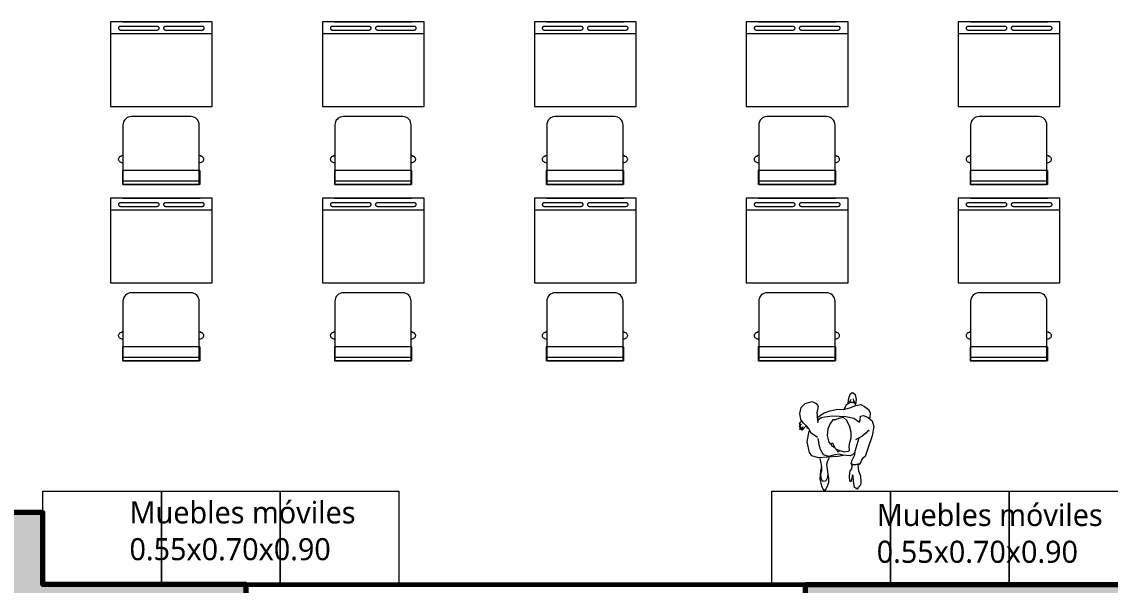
# Model space of a CAD drawing. Header units: metres. Extents: x 28 to 148, y 23 to 113.
# Drawn here: x 44.42 to 50.84, y 74.72 to 78.04 of the extents above; entities that cross this region are included whole.
import ezdxf

# ---------------------------------------------------------------- set-up
doc = ezdxf.new("R2010")
doc.units = ezdxf.units.M
for name, color, linetype, lineweight in [('COLUMNAS 50', 32, 'Continuous', 70), ('Equipamiento SR', 23, 'Continuous', 0), ('letras sr', 7, 'Continuous', 5), ('Muros el', 144, 'Continuous', 60), ('PERSONAS', 8, 'Continuous', 0), ('Structural - Bearing_Pen_No__20', 1, 'Continuous', 0)]:
    doc.layers.add(name, color=color, linetype=linetype, lineweight=lineweight)
doc.styles.add('Generales', font='trebuc.ttf', dxfattribs={"height": 0.1})

# ---------------------------------------------------------------- blocks, each defined once
blk = doc.blocks.new('Columna tipo T')
at = {"true_color": 0x939598}
h = blk.add_hatch(color=252, dxfattribs=at)
h.dxf.hatch_style = 1
h.paths.add_polyline_path([(-221.2597, 44.724), (-220.8347, 44.724), (-220.8347, 45.074), (-221.9347, 45.074), (-221.9347, 44.724), (-221.5097, 44.724), (-221.5097, 43.524), (-221.2597, 43.524)])
h.paths.add_polyline_path([(-221.3934, 44.899, -1), (-221.3759, 44.899, -1)], flags=16)
at = {"layer": 'COLUMNAS 50', "linetype": 'Continuous'}
blk.add_lwpolyline([(-221.2597, 43.524), (-221.5097, 43.524), (-221.5097, 44.724), (-221.9347, 44.724), (-221.9347, 45.074), (-220.8347, 45.074), (-220.8347, 44.724), (-221.2597, 44.724)], close=True, dxfattribs=at)
at = {"layer": 'Structural - Bearing_Pen_No__20', "linetype": 'Continuous'}
for p, q in [((-221.3847, 44.969), (-221.3847, 45.149)), ((-221.9597, 44.899), (-221.4297, 44.899)), ((-220.8097, 44.899), (-221.3397, 44.899)), ((-221.3847, 44.649), (-221.3847, 44.829))]:
    blk.add_line(p, q, dxfattribs=at)
blk.add_circle((-221.3847, 44.899), 0.00871, dxfattribs=at)
blk.add_point((-221.3847, 44.899), dxfattribs=at)
blk = doc.blocks.new('School Desk 2')
at = {"layer": 'Equipamiento SR', "linetype": 'Continuous'}
for p, q in [((0.1995, 0.3017), (0.6995, 0.3017)), ((0.1995, -0.2983), (0.1995, 0.3017)), ((0.629, 0.3017), (0.629, -0.2983)), ((0.6995, 0.3017), (0.6995, -0.2983)), ((-0.241, 0.228), (-0.2591, 0.228)), ((-0.2591, 0.228), (-0.2591, -0.228)), ((-0.1767, 0.228), (-0.241, 0.228)), ((-0.241, 0.228), (-0.241, -0.228)), ((-0.1767, 0.228), (-0.1767, -0.228)), ((-0.1322, 0.2314), (-0.1327, 0.228)), ((-0.1309, 0.2356), (-0.1322, 0.2314)), ((-0.129, 0.2394), (-0.1309, 0.2356)), ((-0.1265, 0.2428), (-0.129, 0.2394)), ((-0.1236, 0.2457), (-0.1265, 0.2428)), ((-0.1203, 0.2479), (-0.1236, 0.2457)), ((-0.1168, 0.2494), (-0.1203, 0.2479)), ((-0.113, 0.2502), (-0.1168, 0.2494)), ((-0.1092, 0.2502), (-0.113, 0.2502)), ((-0.1055, 0.2494), (-0.1092, 0.2502)), ((-0.1019, 0.2479), (-0.1055, 0.2494)), ((-0.0987, 0.2457), (-0.1019, 0.2479)), ((-0.0957, 0.2428), (-0.0987, 0.2457)), ((-0.0933, 0.2394), (-0.0957, 0.2428)), ((-0.0924, 0.2375), (-0.0933, 0.2394)), ((-0.0876, 0.228), (-0.0924, 0.2375)), ((0.6507, 0.2435), (0.651, 0.2457)), ((0.6507, 0.2424), (0.6507, 0.2435)), ((0.6507, 0.027), (0.6507, 0.2424)), ((0.651, 0.2457), (0.6517, 0.2477)), ((0.6517, 0.2477), (0.6526, 0.2497)), ((0.6526, 0.2497), (0.6539, 0.2514)), ((0.6539, 0.2514), (0.6553, 0.2528)), ((0.6553, 0.2528), (0.657, 0.2539)), ((0.657, 0.2539), (0.6587, 0.2546)), ((0.6587, 0.2546), (0.6606, 0.255)), ((0.6606, 0.255), (0.6625, 0.255)), ((0.6625, 0.255), (0.6644, 0.2546)), ((0.6644, 0.2546), (0.6662, 0.2539)), ((0.6662, 0.2539), (0.6678, 0.2528)), ((0.6678, 0.2528), (0.6693, 0.2514)), ((0.6693, 0.2514), (0.6705, 0.2497)), ((0.6705, 0.2497), (0.6714, 0.2477)), ((0.6714, 0.2477), (0.6721, 0.2457)), ((0.6721, 0.2457), (0.6724, 0.2435)), ((0.6724, 0.2435), (0.6724, 0.2424)), ((0.6724, 0.2424), (0.6724, 0.027)), ((0.6995, -0.2263), (0.6995, 0.2297)), ((0.6507, 0.0259), (0.6507, 0.027)), ((0.651, 0.0238), (0.6507, 0.0259)), ((0.6517, 0.0217), (0.651, 0.0238)), ((0.6526, 0.0198), (0.6517, 0.0217)), ((0.6539, 0.0181), (0.6526, 0.0198)), ((0.6553, 0.0166), (0.6539, 0.0181)), ((0.657, 0.0155), (0.6553, 0.0166)), ((0.6587, 0.0148), (0.657, 0.0155)), ((0.6606, 0.0144), (0.6587, 0.0148)), ((0.6625, 0.0144), (0.6606, 0.0144)), ((0.6644, 0.0148), (0.6625, 0.0144)), ((0.6662, 0.0155), (0.6644, 0.0148)), ((0.6678, 0.0166), (0.6662, 0.0155)), ((0.6693, 0.0181), (0.6678, 0.0166)), ((0.6705, 0.0198), (0.6693, 0.0181)), ((0.6714, 0.0217), (0.6705, 0.0198)), ((0.6721, 0.0238), (0.6714, 0.0217)), ((0.6724, 0.0259), (0.6721, 0.0238)), ((0.6724, 0.027), (0.6724, 0.0259)), ((0.6507, -0.0225), (0.651, -0.0203)), ((0.6507, -0.0236), (0.6507, -0.0225)), ((0.6507, -0.2389), (0.6507, -0.0236)), ((0.651, -0.0203), (0.6517, -0.0182)), ((0.6517, -0.0182), (0.6526, -0.0163)), ((0.6526, -0.0163), (0.6539, -0.0146)), ((0.6539, -0.0146), (0.6553, -0.0132)), ((0.6553, -0.0132), (0.657, -0.0121)), ((0.657, -0.0121), (0.6587, -0.0113)), ((0.6587, -0.0113), (0.6606, -0.0109)), ((0.6606, -0.0109), (0.6625, -0.0109)), ((0.6625, -0.0109), (0.6644, -0.0113)), ((0.6644, -0.0113), (0.6662, -0.0121)), ((0.6662, -0.0121), (0.6678, -0.0132)), ((0.6678, -0.0132), (0.6693, -0.0146)), ((0.6693, -0.0146), (0.6705, -0.0163)), ((0.6705, -0.0163), (0.6714, -0.0182)), ((0.6714, -0.0182), (0.6721, -0.0203)), ((0.6721, -0.0203), (0.6724, -0.0225)), ((0.6724, -0.0225), (0.6724, -0.0236)), ((0.6724, -0.0236), (0.6724, -0.2389)), ((-0.241, -0.228), (-0.2591, -0.228)), ((-0.1767, -0.228), (-0.241, -0.228)), ((-0.1327, -0.228), (-0.1322, -0.2314)), ((-0.1322, -0.2314), (-0.1309, -0.2356)), ((-0.1309, -0.2356), (-0.129, -0.2394)), ((-0.129, -0.2394), (-0.1265, -0.2428)), ((-0.1265, -0.2428), (-0.1236, -0.2457)), ((-0.1236, -0.2457), (-0.1203, -0.2479)), ((-0.1203, -0.2479), (-0.1168, -0.2494)), ((-0.1168, -0.2494), (-0.113, -0.2502)), ((-0.113, -0.2502), (-0.1092, -0.2502)), ((-0.1092, -0.2502), (-0.1055, -0.2494)), ((-0.1055, -0.2494), (-0.1019, -0.2479)), ((-0.1019, -0.2479), (-0.0987, -0.2457)), ((-0.0987, -0.2457), (-0.0957, -0.2428)), ((-0.0957, -0.2428), (-0.0933, -0.2394)), ((-0.0933, -0.2394), (-0.0924, -0.2375)), ((-0.0924, -0.2375), (-0.0876, -0.228)), ((0.6507, -0.24), (0.6507, -0.2389)), ((0.651, -0.2422), (0.6507, -0.24)), ((0.6517, -0.2443), (0.651, -0.2422)), ((0.6526, -0.2462), (0.6517, -0.2443)), ((0.6539, -0.2479), (0.6526, -0.2462)), ((0.6553, -0.2493), (0.6539, -0.2479)), ((0.657, -0.2505), (0.6553, -0.2493)), ((0.6587, -0.2512), (0.657, -0.2505)), ((0.6606, -0.2516), (0.6587, -0.2512)), ((0.6625, -0.2516), (0.6606, -0.2516)), ((0.6644, -0.2512), (0.6625, -0.2516)), ((0.6662, -0.2505), (0.6644, -0.2512)), ((0.6678, -0.2493), (0.6662, -0.2505)), ((0.6693, -0.2479), (0.6678, -0.2493)), ((0.6705, -0.2462), (0.6693, -0.2479)), ((0.6714, -0.2443), (0.6705, -0.2462)), ((0.6721, -0.2422), (0.6714, -0.2443)), ((0.6724, -0.24), (0.6721, -0.2422)), ((0.6724, -0.2389), (0.6724, -0.24)), ((0.6995, -0.2983), (0.1995, -0.2983)), ((0.629, -0.2833), (0.6295, -0.2833))]:
    blk.add_line(p, q, dxfattribs=at)
blk.add_lwpolyline([(-0.2591, 0.225), (0.0909, 0.225, -0.414214), (0.1409, 0.175), (0.1409, -0.175, -0.414214), (0.0909, -0.225), (-0.2591, -0.225), (-0.2591, 0.225)], format="xyb", dxfattribs=at)
blk = doc.blocks.new('A$C0FE24BB8')
at = {"color": 0, "linetype": 'ByBlock'}
for points in [[(0.266, 0.1069), (0.2416, 0.069), (0.2117, 0.0541), (0.1968, 0.0432), (0.1818, 0.0242), (0.1601, 0.008), (0.1249, 0.0025), (0.0896, 0.0107), (0.0665, 0.0351), (0.0543, 0.0758), (0.0665, 0.0988), (0.0814, 0.111), (0.1018, 0.1069), (0.1181, 0.1042), (0.1411, 0.1056), (0.1778, 0.1097), (0.1601, 0.1137), (0.1479, 0.1286), (0.1452, 0.1503), (0.1384, 0.1964), (0.1425, 0.2751), (0.152, 0.3212), (0.1751, 0.3551), (0.1642, 0.3591), (0.1398, 0.3605), (0.1371, 0.3781), (0.1493, 0.4066), (0.1683, 0.4296), (0.2008, 0.4391), (0.2565, 0.4296), (0.3243, 0.4066), (0.3786, 0.389), (0.3922, 0.3713), (0.4234, 0.3578), (0.4316, 0.3442), (0.4628, 0.3496), (0.4913, 0.3605), (0.5293, 0.3619), (0.5469, 0.3605), (0.5496, 0.3564), (0.5578, 0.3537), (0.5618, 0.3456), (0.5686, 0.3442), (0.5713, 0.3388), (0.5659, 0.3361), (0.5618, 0.3252), (0.5238, 0.3198), (0.4913, 0.3171), (0.4872, 0.313), (0.5143, 0.3076), (0.5279, 0.3035), (0.5238, 0.2981), (0.4953, 0.2968), (0.4628, 0.3008), (0.4505, 0.309), (0.4329, 0.3117), (0.4275, 0.3103), (0.4193, 0.3049), (0.4003, 0.3117), (0.3678, 0.3266), (0.3461, 0.3293), (0.2687, 0.3524)], [(0.1506, 0.1042), (0.1235, 0.1422), (0.1086, 0.1802), (0.0991, 0.2263), (0.1004, 0.2588), (0.0909, 0.2981), (0.0774, 0.3334), (0.0719, 0.3619), (0.0828, 0.3835), (0.1004, 0.408), (0.1181, 0.4174), (0.1506, 0.4161)], [(0.228, 0.4134), (0.2253, 0.4066), (0.2416, 0.393), (0.2592, 0.3713), (0.2673, 0.3524), (0.2809, 0.332)], [(0.0624, 0.2886), (0.0339, 0.2927), (0.0109, 0.3008), (0, 0.3117), (0.0027, 0.3185), (0.0136, 0.3293), (0.0421, 0.3361), (0.0719, 0.332)], [(0.0665, 0.3307), (0.0502, 0.3225), (0.038, 0.3198)], [(0.0964, 0.2656), (0.0719, 0.2778), (0.057, 0.3008), (0.0584, 0.3171), (0.0733, 0.3334)], [(0.3556, 0.3266), (0.3678, 0.3144), (0.3746, 0.2995), (0.3705, 0.2574), (0.3651, 0.2344), (0.3678, 0.21), (0.3786, 0.172), (0.3678, 0.1422), (0.3366, 0.1246), (0.3094, 0.1178), (0.2809, 0.1124), (0.2714, 0.1097)], [(0.4221, 0.3537), (0.4275, 0.3307), (0.4275, 0.3171), (0.4221, 0.3117)], [(0.0584, 0.2941), (0.0516, 0.3008), (0.0394, 0.3049)], [(0.3732, 0.2602), (0.3786, 0.2263), (0.3827, 0.1666), (0.3868, 0.1137), (0.3746, 0.073), (0.3556, 0.0595), (0.2918, 0.0459), (0.2483, 0.0541), (0.2293, 0.0581)], [(0.3026, 0.1862), (0.3129, 0.1903), (0.3201, 0.1995), (0.3258, 0.2088)], [(0.337, 0.218), (0.3373, 0.219), (0.3486, 0.2255), (0.3501, 0.2303), (0.3461, 0.2344), (0.3424, 0.2364)], [(0.3854, 0.1761), (0.4031, 0.1666), (0.4248, 0.1612), (0.4533, 0.1639), (0.4818, 0.168), (0.5062, 0.1639), (0.5225, 0.1558), (0.5265, 0.1463), (0.5225, 0.1354), (0.5048, 0.1286), (0.4804, 0.1273), (0.46, 0.1327), (0.441, 0.1327), (0.418, 0.1286), (0.3895, 0.1232)], [(0.4356, 0.13), (0.4628, 0.1246), (0.5103, 0.1219), (0.5537, 0.13), (0.574, 0.1436), (0.574, 0.1544), (0.5578, 0.1652), (0.5306, 0.1734), (0.5048, 0.1734), (0.4845, 0.1693)], [(0.1694, 0.0136), (0.1836, 0), (0.1895, 0.0024), (0.1859, 0.01), (0.1989, 0), (0.2042, 0.0029), (0.2013, 0.0094), (0.2137, 0.0006), (0.219, 0.0035), (0.2042, 0.0218), (0.2201, 0.0136), (0.2201, 0.0189), (0.1965, 0.0407)], [(0.2013, 0.0466), (0.2089, 0.0448), (0.2107, 0.0483), (0.2078, 0.0513)]]:
    blk.add_lwpolyline(points, dxfattribs=at)
blk.add_lwpolyline([(0.2972, 0.1964), (0.3338, 0.2127), (0.342, 0.2398), (0.3501, 0.2642), (0.3461, 0.2873), (0.342, 0.2968), (0.3338, 0.2954), (0.3243, 0.2941), (0.304, 0.2968), (0.2687, 0.3049), (0.2348, 0.3063), (0.1981, 0.2954), (0.1642, 0.2791), (0.1479, 0.2615), (0.1533, 0.2303), (0.1628, 0.2127), (0.1615, 0.1978), (0.1873, 0.1802), (0.2171, 0.168), (0.2538, 0.1652), (0.2782, 0.1693), (0.2931, 0.1747), (0.3026, 0.1829), (0.3013, 0.1897)], close=True, dxfattribs=at)
blk = doc.blocks.new('A$C313A4E3A')
at = {"rotation": 270}
blk.add_blockref('A$C0FE24BB8', (0, 0.574), dxfattribs=at)
blk = doc.blocks.new('A$C7C4655C2')
at = {"true_color": 0x939598}
h = blk.add_hatch(color=252, dxfattribs=at)
h.dxf.hatch_style = 1
h.paths.add_polyline_path([(1.9, 0.45), (1.9, 0.025), (2.25, 0.025), (2.25, 1.125), (1.9, 1.125), (1.9, 0.7), (0, 0.7), (0, 0.45)])
edge = h.paths.add_edge_path(flags=16)
edge.add_arc((2.075, 0.575), 0.00871, 0, 360)
at = {"layer": 'COLUMNAS 50', "linetype": 'Continuous'}
for p, q in [((1.9, 0.7), (1.9, 1.125)), ((1.9, 0.025), (1.9, 0.45))]:
    blk.add_line(p, q, dxfattribs=at)
blk.add_lwpolyline([(0, 0.7), (1.9, 0.7), (1.9, 1.125), (2.25, 1.125), (2.25, 0.025), (1.9, 0.025), (1.9, 0.45), (0, 0.45)], close=True, dxfattribs=at)
at = {"layer": 'Structural - Bearing_Pen_No__20', "linetype": 'Continuous'}
for p, q in [((2.075, 1.15), (2.075, 0.62)), ((1.825, 0.575), (2.005, 0.575)), ((2.075, 0), (2.075, 0.53)), ((2.145, 0.575), (2.325, 0.575))]:
    blk.add_line(p, q, dxfattribs=at)
blk.add_circle((2.075, 0.575), 0.00871, dxfattribs=at)
blk.add_point((2.075, 0.575), dxfattribs=at)

msp = doc.modelspace()

# ---------------------------------------------------------------- linework, layer by layer
at = {"layer": 'Equipamiento SR'}
for points in [[(44.541, 74.727), (44.541, 75.277), (45.241, 75.277), (45.241, 74.727), (44.541, 74.727)], [(45.241, 74.727), (45.241, 75.277), (45.941, 75.277), (45.941, 74.727), (45.241, 74.727)], [(45.941, 74.727), (45.941, 75.277), (46.641, 75.277), (46.641, 74.727), (45.941, 74.727)], [(48.841, 74.727), (48.841, 75.277), (49.541, 75.277), (49.541, 74.727), (48.841, 74.727)], [(49.541, 74.727), (49.541, 75.277), (50.241, 75.277), (50.241, 74.727), (49.541, 74.727)], [(50.241, 74.727), (50.241, 75.277), (50.941, 75.277), (50.941, 74.727), (50.241, 74.727)]]:
    msp.add_lwpolyline(points, dxfattribs=at)
at = {"layer": 'Muros el', "ltscale": 0.05}
msp.add_lwpolyline([(45.741, 74.727), (49.041, 74.727), (49.041, 74.477), (45.741, 74.477)], close=True, dxfattribs=at)

# ---------------------------------------------------------------- block references
at = {"layer": 'COLUMNAS 50', "color": 9, "true_color": 0xc7c8ca, "xscale": -1, "rotation": 90}
msp.add_blockref('Columna tipo T', (89.265, -146.7827), dxfattribs=at)
at = {"layer": 'COLUMNAS 50', "color": 9, "true_color": 0xc7c8ca}
msp.add_blockref('A$C7C4655C2', (49.041, 74.027), dxfattribs=at)
at = {"layer": 'Equipamiento SR', "linetype": 'Continuous', "xscale": -1, "rotation": 270.0000002109135}
for p in [(45.2393, 77.3448), (46.4893, 77.3448), (47.7393, 77.3448), (48.9893, 77.3448), (50.2393, 77.3448), (45.2393, 76.3053), (46.4893, 76.3053), (47.7393, 76.3053), (48.9893, 76.3053), (50.2393, 76.3053)]:
    msp.add_blockref('School Desk 2', p, dxfattribs=at)
at = {"layer": 'PERSONAS'}
msp.add_blockref('A$C313A4E3A', (49.0038, 75.2855), dxfattribs=at)

# ---------------------------------------------------------------- texts
at = {"layer": 'letras sr', "char_height": 0.13, "attachment_point": 1, "style": 'Generales'}
for insert in [(45.0531, 75.2166), (49.4604, 75.2014)]:
    msp.add_mtext('Muebles móviles\\P0.55x0.70x0.90', dxfattribs=dict(at, insert=insert))

doc.saveas('drawing.dxf')
